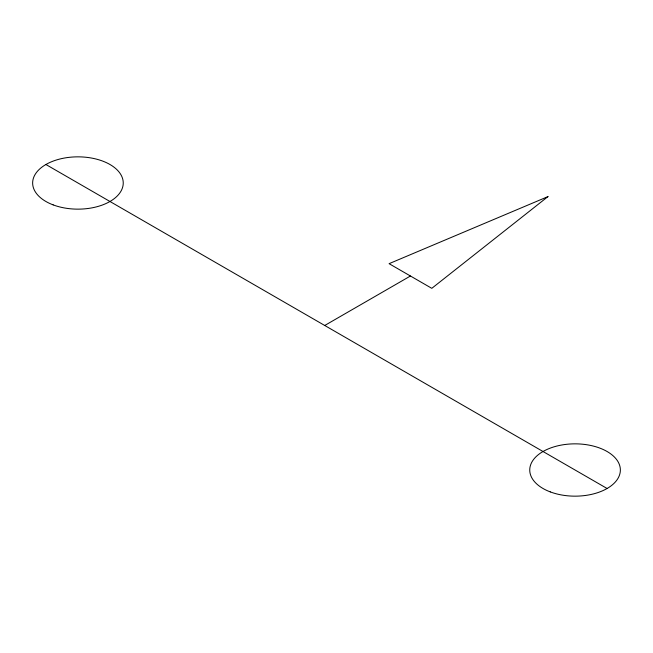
<?xml version="1.0" encoding="UTF-8"?>
<svg xmlns="http://www.w3.org/2000/svg" width="653" height="653" viewBox="0 0 653 653"><rect width="100%" height="100%" fill="white"/><g stroke="black" fill="none" stroke-linecap="round" stroke-linejoin="round"><path stroke-width="0.98" d="M324.737 325.48L410.435 276.007M45.914 164.507L607.086 488.493M547.965 196.602L431.796 288.332L389.082 263.673L547.965 196.602M53.179 204.895A45.302 26.153 0 0 0 123.172 184.432A45.302 26.153 0 0 0 57.472 159.667A45.302 26.153 0 0 0 53.179 204.895M550.291 491.905A45.302 26.153 0 0 0 620.293 471.433A45.302 26.153 0 0 0 554.593 446.668A45.302 26.153 0 0 0 550.291 491.905"/></g></svg>
